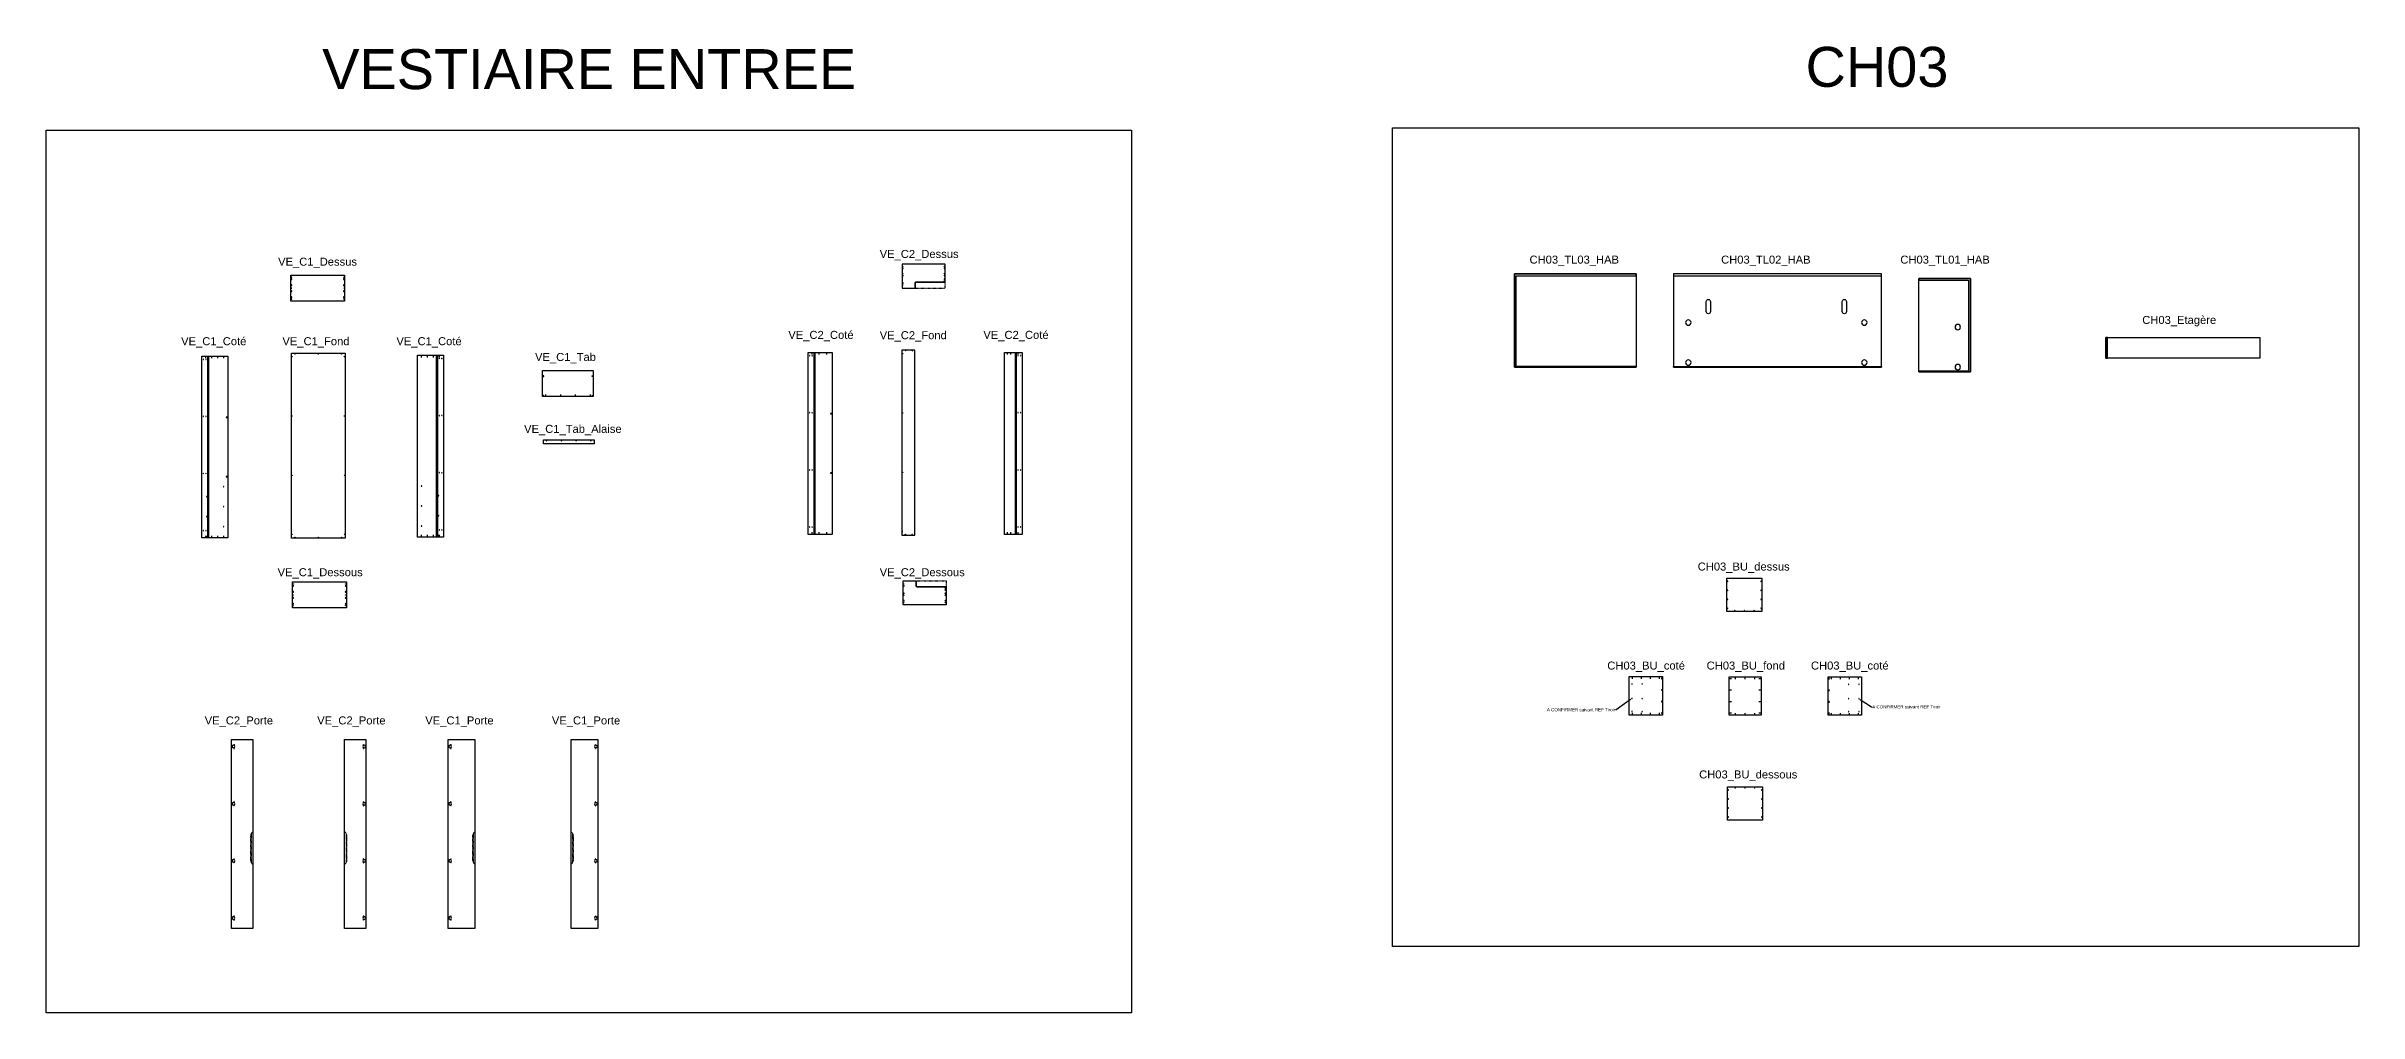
# Model space of a CAD drawing. Header units: millimetres. Extents: x 22572 to 140558, y -12987 to 35546.
# Drawn here: x 22572 to 51478, y 16616 to 28699 of the extents above; entities that cross this region are included whole.
import ezdxf
from ezdxf import colors
from ezdxf.entities.mleader import LeaderData, LeaderLine
from ezdxf.math import Vec2, Vec3

# ---------------------------------------------------------------- set-up
doc = ezdxf.new("R2010")
doc.units = ezdxf.units.MM
doc.linetypes.add('_..__..__..__.._', pattern=[1.8, 0.9, -0.9])
for name, color, linetype in [('Brut', 92, '_..__..__..__.._'), ('Parcours', 30, 'Continuous'), ('Percage 35 prof.14', 54, 'Continuous'), ('Percage 4 prof.total', 20, 'Continuous'), ('Percage 5 prof.9', 200, 'Continuous'), ('Percage 8 prof.14', 160, 'Continuous'), ('Percage chant 8 prof.28', 10, 'Continuous'), ('Poche prof.5', 82, 'Continuous'), ('Poche prof.5.5', 150, 'Continuous'), ('Poche prof.8', 210, 'Continuous'), ('Pointage', 10, 'Continuous'), ('Rainure prof.11', 160, 'Continuous'), ('TEXTE', 7, 'Continuous')]:
    doc.layers.add(name, color=color, linetype=linetype)
doc.styles.add('Objet', font='arial.ttf', dxfattribs={"height": 100})
doc.styles.get("Standard").update_dxf_attribs({"font": 'arial.ttf', "height": 4})

msp = doc.modelspace()

# ---------------------------------------------------------------- linework, layer by layer
for p, q in [((24822, 24061), (24822, 24058)), ((24841, 24061), (24822, 24061)), ((24822, 24058), (24841, 24058)), ((32375, 24106), (32375, 24103)), ((32394, 24106), (32375, 24106)), ((32375, 24103), (32394, 24103)), ((24822, 23320), (24822, 23317)), ((24841, 23320), (24822, 23320)), ((24822, 23317), (24841, 23317)), ((32375, 23365), (32375, 23362)), ((32394, 23365), (32375, 23365)), ((32375, 23362), (32394, 23362))]:
    msp.add_line(p, q)
for points in [[(22572, 27648), (36138, 27648), (36138, 16616), (22572, 16616)], [(39400, 27677), (51478, 27677), (51478, 17445), (39400, 17445)], [(26301, 25512), (25628, 25512), (25628, 25836), (26301, 25836)], [(40924, 24686), (40924, 25852), (42447, 25852), (42447, 24686)], [(45513, 24686), (45513, 25852), (42913, 25852), (42913, 24686)], [(46624, 24629), (45981, 24629), (45981, 25795), (46624, 25795)], [(25636, 24863), (26309, 24863), (26309, 22550), (25636, 22550)], [(32394, 24871), (32394, 22596), (32095, 22596), (32095, 24871)], [(33266, 24900), (33266, 22587), (33430, 22587), (33430, 24900)], [(34548, 22596), (34548, 24871), (34770, 24871), (34770, 22596)], [(50240, 24797), (48315, 24797), (48315, 25057), (50240, 25057)], [(24841, 22551), (24518, 22551), (24518, 24826), (24841, 24826)], [(27537, 22561), (27213, 22561), (27213, 24836), (27537, 24836)], [(28777, 24318), (28777, 24643), (29409, 24643), (29409, 24318)], [(29419, 23778), (29419, 23728), (28787, 23728), (28787, 23778)], [(26324, 21678), (25651, 21678), (25651, 22002), (26324, 22002)], [(44018, 21632), (43579, 21632), (43579, 22048), (44018, 22048)], [(42360, 20819), (42776, 20819), (42776, 20337), (42360, 20337)], [(43608, 20816), (44009, 20816), (44009, 20334), (43608, 20334)], [(45263, 20334), (44847, 20334), (44847, 20816), (45263, 20816)], [(24889, 17670), (24889, 20033), (25154, 20033), (25154, 17670)], [(26302, 17670), (26302, 20033), (26567, 20033), (26567, 17670)], [(27597, 17670), (27597, 20033), (27930, 20033), (27930, 17670)], [(29133, 17670), (29133, 20033), (29466, 20033), (29466, 17670)], [(44025, 19023), (43586, 19023), (43586, 19439), (44025, 19439)]]:
    msp.add_lwpolyline(points, close=True)
for points in [[(33443, 25750), (33807, 25750), (33807, 25973), (33269, 25973), (33269, 25673), (33433, 25673), (33433, 25740, -0.414214)], [(33456, 21940), (33820, 21940), (33820, 21717), (33282, 21717), (33282, 22017), (33446, 22017), (33446, 21950, 0.414214)]]:
    msp.add_lwpolyline(points, format="xyb", close=True)
at = {"color": 253, "linetype": '_..__..__..__.._', "lineweight": 9, "true_color": 0xacacac}
for points in [[(25154, 18880, 0.229416), (25126, 18821), (25126, 18529, 0.229416), (25154, 18470)], [(25154, 18870, 0.392393), (25136, 18850), (25136, 18500, 0.392393), (25154, 18480)], [(26302, 18470, 0.229416), (26330, 18529), (26330, 18821, 0.229416), (26302, 18880)], [(26302, 18480, 0.392393), (26320, 18500), (26320, 18850, 0.392393), (26302, 18870)], [(27930, 18880, 0.229416), (27901, 18821), (27901, 18529, 0.229416), (27930, 18470)], [(27930, 18870, 0.392393), (27911, 18850), (27911, 18500, 0.392393), (27930, 18480)], [(29133, 18470, 0.229416), (29161, 18529), (29161, 18821, 0.229416), (29133, 18880)], [(29133, 18480, 0.392393), (29151, 18500), (29151, 18850, 0.392393), (29133, 18870)]]:
    msp.add_lwpolyline(points, format="xyb", dxfattribs=at)
at = {"layer": 'Brut'}
for points in [[(33807, 25973), (33269, 25973), (33269, 25673), (33807, 25673)], [(33282, 22017), (33820, 22017), (33820, 21717), (33282, 21717)]]:
    msp.add_lwpolyline(points, close=True, dxfattribs=at)
at = {"layer": 'Parcours'}
for p, q in [((28777, 24574), (28789, 24574)), ((29409, 24574), (29397, 24574)), ((28777, 24327), (28789, 24327)), ((29409, 24327), (29397, 24327))]:
    msp.add_line(p, q, dxfattribs=at)
for points in [[(33807, 25750), (33443, 25750, 0.414214), (33433, 25740), (33433, 25673)], [(33820, 21940), (33456, 21940, -0.414214), (33446, 21950), (33446, 22017)]]:
    msp.add_lwpolyline(points, format="xyb", dxfattribs=at)
for points in [[(43375, 25381, -1), (43321, 25381), (43321, 25507, -1), (43375, 25507)], [(45021, 25507, -1), (45075, 25507), (45075, 25381, -1), (45021, 25381)]]:
    msp.add_lwpolyline(points, format="xyb", close=True, dxfattribs=at)
at = {"layer": 'Parcours', "extrusion": (0, 0, -1)}
for centre in [(-43098, 25244), (-45298, 25244), (-46466, 25187), (-43098, 24744), (-45298, 24744), (-46466, 24687)]:
    msp.add_circle(centre, 33.5, dxfattribs=at)
at = {"layer": 'Percage 35 prof.14', "transparency": 33554687, "extrusion": (0, 0, -1)}
for centre in [(-24911, 19943), (-26545, 19943), (-27619, 19943), (-29443, 19943), (-24911, 19228), (-26545, 19228), (-27619, 19228), (-29443, 19228), (-24911, 18514), (-26545, 18514), (-27619, 18514), (-29443, 18514), (-24911, 17800), (-26545, 17800), (-27619, 17800), (-29443, 17800)]:
    msp.add_circle(centre, 17.5, dxfattribs=at)
at = {"layer": 'Percage 4 prof.total', "transparency": 33554687}
for centre in [(25638, 25811), (26292, 25811), (33279, 25948), (33279, 25856), (33798, 25948), (33798, 25856), (33798, 25763), (25638, 25674), (25638, 25537), (26292, 25674), (26292, 25537), (33279, 25713), (33311, 24891), (33396, 24891), (25645, 24818), (25681, 24853), (25972, 24853), (26264, 24853), (26299, 24818), (33276, 24855), (25645, 24077), (26299, 24077), (33276, 24114), (25645, 23336), (26299, 23336), (33276, 23373), (25645, 22595), (25681, 22559), (25972, 22559), (26264, 22559), (26299, 22595), (33276, 22632), (33311, 22597), (33396, 22597), (25660, 21977), (26314, 21977), (33291, 21977), (25660, 21840), (25660, 21703), (26314, 21840), (26314, 21703), (33291, 21834), (33291, 21742), (33810, 21927), (33810, 21834), (33810, 21742)]:
    msp.add_circle(centre, 2, dxfattribs=at)
at = {"layer": 'Percage 5 prof.9', "transparency": 33554687, "extrusion": (0, 0, -1)}
for centre in [(-24537, 24785), (-24569, 24785), (-27485, 24795), (-27517, 24795), (-32114, 24830), (-32146, 24830), (-34719, 24830), (-34751, 24830), (-24537, 24071), (-24569, 24071), (-27485, 24081), (-27517, 24081), (-32114, 24116), (-32146, 24116), (-34719, 24116), (-34751, 24116), (-24537, 23357), (-24569, 23357), (-24791, 23192), (-27263, 23202), (-27485, 23367), (-27517, 23367), (-32114, 23402), (-32146, 23402), (-34719, 23402), (-34751, 23402), (-24577, 23069), (-24791, 22942), (-27263, 22952), (-27477, 23079), (-24537, 22642), (-24569, 22642), (-24577, 22819), (-24577, 22569), (-24791, 22692), (-27263, 22702), (-27477, 22829), (-27477, 22579), (-27485, 22652), (-27517, 22652), (-32114, 22687), (-32146, 22687), (-34719, 22687), (-34751, 22687), (-42393, 20726), (-42393, 20545), (-42521, 20726), (-42521, 20545), (-45102, 20723), (-45102, 20542), (-45230, 20723), (-45230, 20542), (-42393, 20383), (-42521, 20383), (-45102, 20380), (-45230, 20380)]:
    msp.add_circle(centre, 2.5, dxfattribs=at)
at = {"layer": 'Percage 8 prof.14', "transparency": 33554687, "extrusion": (0, 0, -1)}
for centre in [(-25638, 25786), (-26292, 25786), (-33279, 25923), (-33279, 25833), (-33279, 25738), (-33798, 25923), (-33798, 25833), (-33798, 25788), (-25638, 25712), (-25638, 25637), (-25638, 25562), (-26292, 25712), (-26292, 25637), (-26292, 25562), (-28827, 23768), (-29011, 23768), (-29195, 23768), (-29379, 23768), (-43588, 22008), (-44008, 22008), (-25660, 21952), (-25660, 21877), (-25660, 21803), (-25660, 21728), (-26314, 21952), (-26314, 21877), (-26314, 21803), (-26314, 21728), (-33291, 21952), (-33291, 21857), (-33291, 21767), (-33810, 21902), (-33810, 21857), (-33810, 21767), (-43588, 21896), (-43588, 21784), (-44008, 21896), (-44008, 21784), (-43588, 21672), (-43678, 21641), (-43798, 21641), (-43919, 21641), (-44008, 21672), (-42767, 20794), (-42767, 20650), (-44857, 20791), (-44857, 20647), (-42767, 20506), (-42767, 20362), (-44857, 20503), (-44857, 20359), (-43596, 19399), (-43685, 19429), (-43806, 19429), (-43926, 19429), (-44016, 19399), (-43596, 19287), (-43596, 19175), (-44016, 19287), (-44016, 19175), (-43596, 19063), (-44016, 19063)]:
    msp.add_circle(centre, 4, dxfattribs=at)
at = {"layer": 'Percage chant 8 prof.28'}
for p, q in [((32144, 24843), (32144, 24871)), ((32234, 24843), (32234, 24871)), ((32329, 24843), (32329, 24871)), ((34586, 24843), (34586, 24871)), ((34631, 24843), (34631, 24871)), ((34721, 24843), (34721, 24871)), ((24567, 24798), (24567, 24826)), ((24642, 24798), (24642, 24826)), ((24716, 24798), (24716, 24826)), ((24791, 24798), (24791, 24826)), ((27263, 24808), (27263, 24836)), ((27338, 24808), (27338, 24836)), ((27413, 24808), (27413, 24836)), ((27487, 24808), (27487, 24836)), ((28817, 24318), (28817, 24346)), ((29001, 24346), (29001, 24318)), ((29185, 24346), (29185, 24318)), ((29369, 24346), (29369, 24318)), ((24567, 22551), (24567, 22579)), ((24642, 22551), (24642, 22579)), ((24716, 22551), (24716, 22579)), ((24791, 22551), (24791, 22579)), ((27263, 22561), (27263, 22589)), ((27338, 22561), (27338, 22589)), ((27413, 22561), (27413, 22589)), ((27487, 22561), (27487, 22589)), ((32144, 22596), (32144, 22624)), ((32234, 22596), (32234, 22624)), ((32329, 22596), (32329, 22624)), ((34586, 22596), (34586, 22624)), ((34631, 22596), (34631, 22624)), ((34721, 22596), (34721, 22624)), ((42400, 20791), (42400, 20819)), ((42512, 20791), (42512, 20819)), ((42624, 20791), (42624, 20819)), ((42736, 20791), (42736, 20819)), ((43688, 20788), (43688, 20816)), ((43808, 20788), (43808, 20816)), ((43929, 20788), (43929, 20816)), ((44887, 20788), (44887, 20816)), ((44999, 20788), (44999, 20816)), ((45111, 20788), (45111, 20816)), ((45223, 20788), (45223, 20816)), ((43636, 20791), (43608, 20791)), ((43636, 20647), (43608, 20647)), ((44009, 20791), (43981, 20791)), ((44009, 20647), (43981, 20647)), ((42400, 20337), (42400, 20365)), ((42512, 20337), (42512, 20365)), ((42624, 20337), (42624, 20365)), ((42736, 20337), (42736, 20365)), ((43636, 20503), (43608, 20503)), ((43636, 20359), (43608, 20359)), ((43688, 20334), (43688, 20362)), ((43808, 20334), (43808, 20362)), ((43929, 20334), (43929, 20362)), ((44009, 20503), (43981, 20503)), ((44009, 20359), (43981, 20359)), ((44887, 20334), (44887, 20362)), ((44999, 20334), (44999, 20362)), ((45111, 20334), (45111, 20362)), ((45223, 20334), (45223, 20362))]:
    msp.add_line(p, q, dxfattribs=at)
at = {"layer": 'Poche prof.5'}
for points in [[(28789, 24578), (28777, 24578), (28777, 24570), (28789, 24570, 1)], [(29397, 24570, -1), (29397, 24578), (29409, 24578), (29409, 24570)], [(28789, 24331), (28777, 24331), (28777, 24323), (28789, 24323, 1)], [(29397, 24323, -1), (29397, 24331), (29409, 24331), (29409, 24323)]]:
    msp.add_lwpolyline(points, format="xyb", close=True, dxfattribs=at)
at = {"layer": 'Poche prof.5.5'}
msp.add_lwpolyline([(48336, 25057), (48315, 25057), (48315, 24797), (48336, 24797)], close=True, dxfattribs=at)
at = {"layer": 'Poche prof.8'}
for points in [[(42447, 24694), (40946, 24694), (40946, 25830), (42447, 25830), (42447, 25852), (40924, 25852), (40924, 24686), (42447, 24686)], [(42913, 25830), (45513, 25830), (45513, 25852), (42913, 25852)], [(45981, 25773), (46602, 25773), (46602, 24637), (45981, 24637), (45981, 24629), (46624, 24629), (46624, 25795), (45981, 25795)], [(45513, 24694), (45513, 24686), (42913, 24686), (42913, 24694)]]:
    msp.add_lwpolyline(points, close=True, dxfattribs=at)
at = {"layer": 'Pointage', "transparency": 33554687, "extrusion": (0, 0, -1)}
for centre in [(-24921, 19965), (-26535, 19965), (-27629, 19965), (-29434, 19965), (-24921, 19920), (-26535, 19920), (-27629, 19920), (-29434, 19920), (-24921, 19251), (-24921, 19206), (-26535, 19251), (-26535, 19206), (-27629, 19251), (-27629, 19206), (-29434, 19251), (-29434, 19206), (-24921, 18537), (-26535, 18537), (-27629, 18537), (-29434, 18537), (-24921, 18492), (-26535, 18492), (-27629, 18492), (-29434, 18492), (-24921, 17822), (-24921, 17777), (-26535, 17822), (-26535, 17777), (-27629, 17822), (-27629, 17777), (-29434, 17822), (-29434, 17777)]:
    msp.add_circle(centre, 2.5, dxfattribs=at)
at = {"layer": 'Rainure prof.11'}
for p, q in [((32165, 24871), (32165, 22596)), ((32183, 22596), (32183, 24871)), ((34682, 24871), (34682, 22596)), ((34700, 22596), (34700, 24871)), ((24588, 24826), (24588, 22551)), ((24606, 22551), (24606, 24826)), ((27448, 24836), (27448, 22561)), ((27466, 22561), (27466, 24836))]:
    msp.add_line(p, q, dxfattribs=at)

# ---------------------------------------------------------------- texts
at = {"layer": 'TEXTE', "transparency": 33554687, "attachment_point": 1, "style": 'Objet'}
for s, width, insert, char_height in [('\\pi4370.31922;VESTIAIRE ENTREE', 15376.04, (21651, 28662), 500), ('\\pi6828.36833;CH03', 15376.04, (37735, 28691), 500), ('VE_C1_Dessus', 867.25, (25470, 26055), 100), ('VE_C2_Dessus', 867.25, (32990, 26152), 100), ('CH03_TL03_HAB', 867.25, (41113, 26081), 100), ('CH03_TL02_HAB', 867.25, (43508, 26081), 100), ('CH03_TL01_HAB', 867.25, (45748, 26081), 100), ('CH03_Etagère', 867.25, (48772, 25327), 100), ('VE_C1_Coté', 867.25, (24258, 25061), 100), ('VE_C1_Fond', 867.25, (25524, 25061), 100), ('VE_C1_Coté', 867.25, (26949, 25061), 100), ('VE_C1_Tab', 867.25, (28682, 24864), 100), ('VE_C2_Coté', 867.25, (31848, 25140), 100), ('VE_C2_Fond', 867.25, (32990, 25136), 100), ('VE_C2_Coté', 867.25, (34286, 25140), 100), ('VE_C1_Tab_Alaise', 867.25, (28545, 23965), 100), ('VE_C1_Dessous', 867.25, (25464, 22173), 100), ('VE_C2_Dessous', 867.25, (32990, 22173), 100), ('CH03_BU_dessus', 867.25, (43215, 22244), 100), ('CH03_BU_coté', 867.25, (42085, 21006), 100), ('CH03_BU_fond', 867.25, (43327, 21006), 100), ('CH03_BU_coté', 867.25, (44631, 21006), 100), ('VE_C2_Porte', 867.25, (24553, 20320), 100), ('VE_C2_Porte', 867.25, (25959, 20320), 100), ('VE_C1_Porte', 867.25, (27310, 20320), 100), ('VE_C1_Porte', 867.25, (28892, 20320), 100), ('CH03_BU_dessous', 867.25, (43233, 19645), 100)]:
    msp.add_mtext_dynamic_manual_height_columns(s, width=width, gutter_width=500, heights=[0], dxfattribs=dict(at, insert=insert, char_height=char_height))

# ---------------------------------------------------------------- leaders
at = {"layer": 'TEXTE'}
ml = msp.add_multileader_mtext('Standard', dxfattribs=at)
ml.set_content('{\\C256;A CONFIRMER suivant REF Tiroir }', color=256)
ml.set_leader_properties()
ml.build(insert=Vec2(0, 0))
ml.multileader.update_dxf_attribs({"dogleg_length": 10, "arrow_head_size": 20})
ctx = ml.context
ctx.base_point, ctx.char_height, ctx.arrow_head_size, ctx.landing_gap_size, ctx.plane_origin = Vec3(41329, 20404), 40, 20, 1, Vec3(42393, 20545)
notes = []
notes.append((ctx, [(0, (1, 1, 0), (42196, 20404), (-1, 0), 10, [(0, [(42393, 20545)], 0, [])])]))
ctx.mtext.insert, ctx.mtext.flow_direction = Vec3(41330, 20424), 5
ml = msp.add_multileader_mtext('Standard', dxfattribs=at)
ml.set_content('A CONFIRMER suivant REF Tiroir ', color=256)
ml.set_leader_properties()
ml.build(insert=Vec2(0, 0))
ml.multileader.update_dxf_attribs({"dogleg_length": 10, "arrow_head_size": 20})
ctx = ml.context
ctx.base_point, ctx.char_height, ctx.arrow_head_size, ctx.landing_gap_size, ctx.plane_origin = Vec3(45396, 20440), 40, 20, 1, Vec3(45230, 20542)
notes.append((ctx, [(0, (1, 1, 0), (45386, 20440), (1, 0), 10, [(0, [(45230, 20542)], 0, [])])]))
ctx.mtext.insert, ctx.mtext.flow_direction = Vec3(45397, 20460), 5
for ctx, leaders in notes:
    for number, flags, end, landing, length, lines in leaders:
        leader = LeaderData()
        leader.index, (leader.has_last_leader_line, leader.has_dogleg_vector, leader.attachment_direction) = number, flags
        leader.last_leader_point, leader.dogleg_vector, leader.dogleg_length = Vec3(end), Vec3(landing), length
        for number, points, colour, breaks in lines:
            line = LeaderLine()
            line.index, line.vertices, line.color, line.breaks = number, Vec3.list(points), colors.encode_raw_color(colour), breaks
            leader.lines.append(line)
        ctx.leaders.append(leader)

doc.saveas('drawing.dxf')
